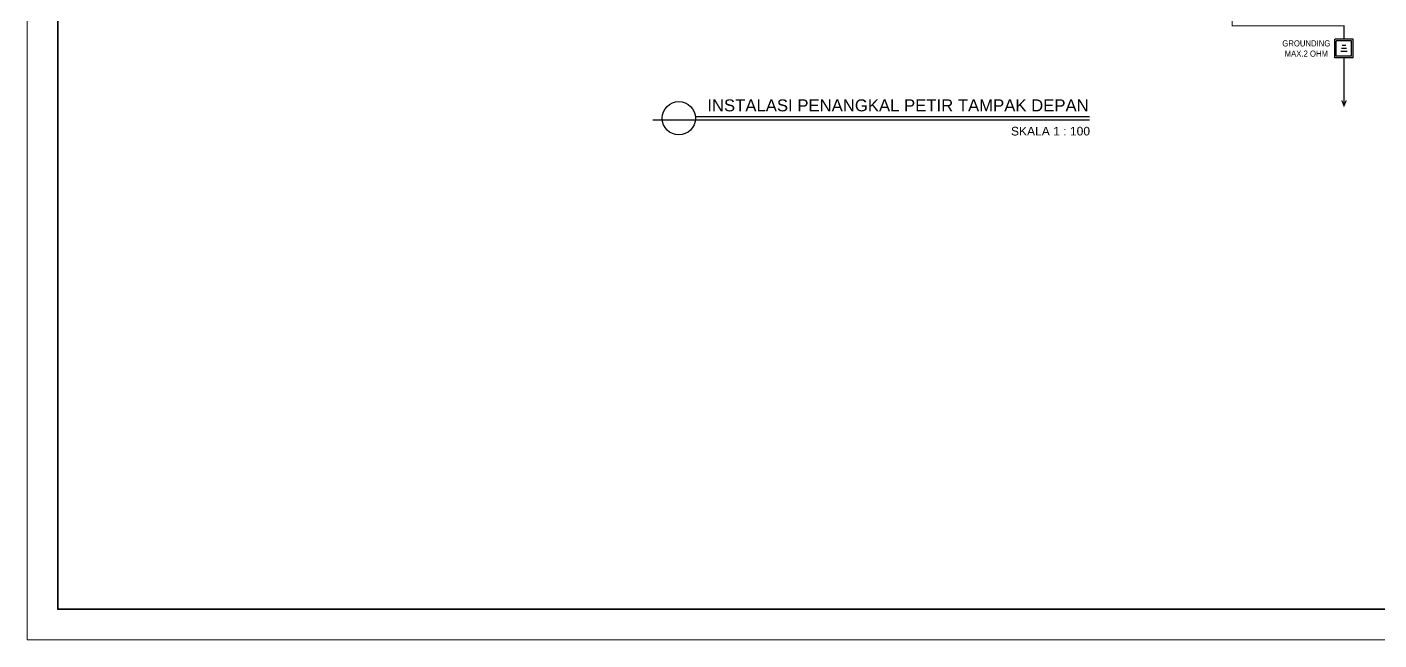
# Model space of a CAD drawing. Header units: millimetres. Extents: x -11 to 39085, y -101 to 28664.
# Drawn here: x 2857 to 11668, y 17664 to 21656 of the extents above; entities that cross this region are included whole.
import ezdxf
from ezdxf.enums import TextEntityAlignment as Align

# ---------------------------------------------------------------- set-up
doc = ezdxf.new("R2010")
doc.units = ezdxf.units.MM
doc.linetypes.add('DASHDOT', pattern=[1, 0.5, -0.25, 0, -0.25])
doc.linetypes.add('DASHED', pattern=[0.75, 0.5, -0.25])
for name, color, linetype in [('D1', 1, 'Continuous'), ('D2', 3, 'Continuous'), ('HT', 8, 'Continuous'), ('KABEL BC', 7, 'Continuous'), ('PETIR', 2, 'Continuous')]:
    doc.layers.add(name, color=color, linetype=linetype)
doc.layers.add('GRS KOP', color=1, linetype='Continuous', lineweight=35)
doc.layers.add('kop', color=7, linetype='Continuous', lineweight=20)
doc.styles.add('BARU', font='complex.shx')
doc.styles.add('century', font='romans.shx', dxfattribs={"width": 0.6})
doc.styles.get("Standard").update_dxf_attribs({"font": 'arial.ttf'})
doc.styles.add('style2', font='verdana.ttf')

# ---------------------------------------------------------------- blocks, each defined once
blk = doc.blocks.new('kop')
at = {"layer": 'GRS KOP'}
blk.add_lwpolyline([(1, 54), (83, 54), (83, 1), (1, 1)], close=True, dxfattribs=at)
at = {"layer": 'kop', "color": 7}
for p, q in [((0, 55), (0, 0)), ((0, 0), (84, 0))]:
    blk.add_line(p, q, dxfattribs=at)
at = {"layer": 'kop', "style": 'BARU', "flags": 4}
for p, height in [((73.8, 5.4), 0.35), ((80.303, 5.382), 0.25), ((73.8, 4.9), 0.35), ((80.303, 4.882), 0.25), ((73.8, 4.4), 0.35), ((80.303, 4.382), 0.25)]:
    blk.add_attdef('-', p, '', height=height, dxfattribs=at)
at = {"layer": 'kop', "flags": 4}
for tag, p in [('AR-00', (78.057, 2.648)), ('00', (81.238, 2.647))]:
    blk.add_attdef(tag, text='', height=0.35, dxfattribs=at).set_placement(p, align=Align.MIDDLE)

msp = doc.modelspace()

# ---------------------------------------------------------------- linework, layer by layer
at = {"layer": 'D1', "color": 7, "const_width": 8.75}
msp.add_lwpolyline([(7213, 21071.3), (9781.9, 21071.3)], dxfattribs=at)
at = {"layer": 'D1', "color": 7}
msp.add_circle((7104.9, 21061.8), 108.6, dxfattribs=at)
at = {"layer": 'D2', "color": 6, "linetype": 'DASHED', "ltscale": 72.5, "const_width": 7.2}
for points in [[(9262, 25797.3), (9553.1, 25797.3), (10712, 25125.3), (10712, 21663.9), (11440.3, 21663.9), (11440.3, 21576.1)], [(11440.3, 21456.1), (11440.3, 21143.1)]]:
    msp.add_lwpolyline(points, dxfattribs=at)
at = {"layer": 'HT'}
msp.add_line((6936.1, 21052.3), (9781.9, 21052.3), dxfattribs=at)
at = {"layer": 'KABEL BC', "color": 2, "linetype": 'DASHDOT', "ltscale": 250, "const_width": 8}
msp.add_lwpolyline([(11425.9, 21178.2), (11440.3, 21143.1), (11455.4, 21178.2)], dxfattribs=at)
at = {"layer": 'kop', "color": 7}
for p, q in [((2856.5, 28663.9), (2856.5, 17663.9)), ((2856.5, 17663.9), (19656.5, 17663.9))]:
    msp.add_line(p, q, dxfattribs=at)
at = {"layer": 'PETIR'}
for p, q in [((11380.3, 21456.1), (11380.3, 21576.1)), ((11500.3, 21576.1), (11380.3, 21576.1)), ((11490.3, 21566.1), (11390.3, 21566.1)), ((11390.3, 21466.1), (11390.3, 21566.1)), ((11456.3, 21516.1), (11424.3, 21516.1)), ((11452.3, 21536.1), (11428.3, 21536.1)), ((11490.3, 21466.1), (11490.3, 21566.1)), ((11500.3, 21456.1), (11500.3, 21576.1)), ((11500.3, 21456.1), (11380.3, 21456.1)), ((11490.3, 21466.1), (11390.3, 21466.1)), ((11460.3, 21496.1), (11420.3, 21496.1))]:
    msp.add_line(p, q, dxfattribs=at)

# ---------------------------------------------------------------- block references
at = {"layer": 'kop', "xscale": 200, "yscale": 200, "zscale": 200}
msp.add_blockref('kop', (2856.5, 17663.9), dxfattribs=at)

# ---------------------------------------------------------------- texts
at = {"color": 0}
for s, insert, char_height, width, attachment_point, style in [('{\\fArial|b0|i0|c0|p34;\\W0.9;GROUNDING MAX.2 OHM}', (11194.9, 21515.8), 40, 328.77, 5, 'century'), ('{\\fArial|b0|i0|c0|p34;INSTALASI PENANGKAL PETIR TAMPAK DEPAN}', (7290.5, 21105.6), 77.922, 3749.043, 7, 'style2'), ('{\\fArial|b0|i0|c0|p34;SKALA 1 : 100}', (9785.2, 20948.7), 56.264, 624.024, 9, 'style2')]:
    msp.add_mtext(s, dxfattribs=dict(at, insert=insert, char_height=char_height, width=width, attachment_point=attachment_point, style=style))

doc.saveas('drawing.dxf')
